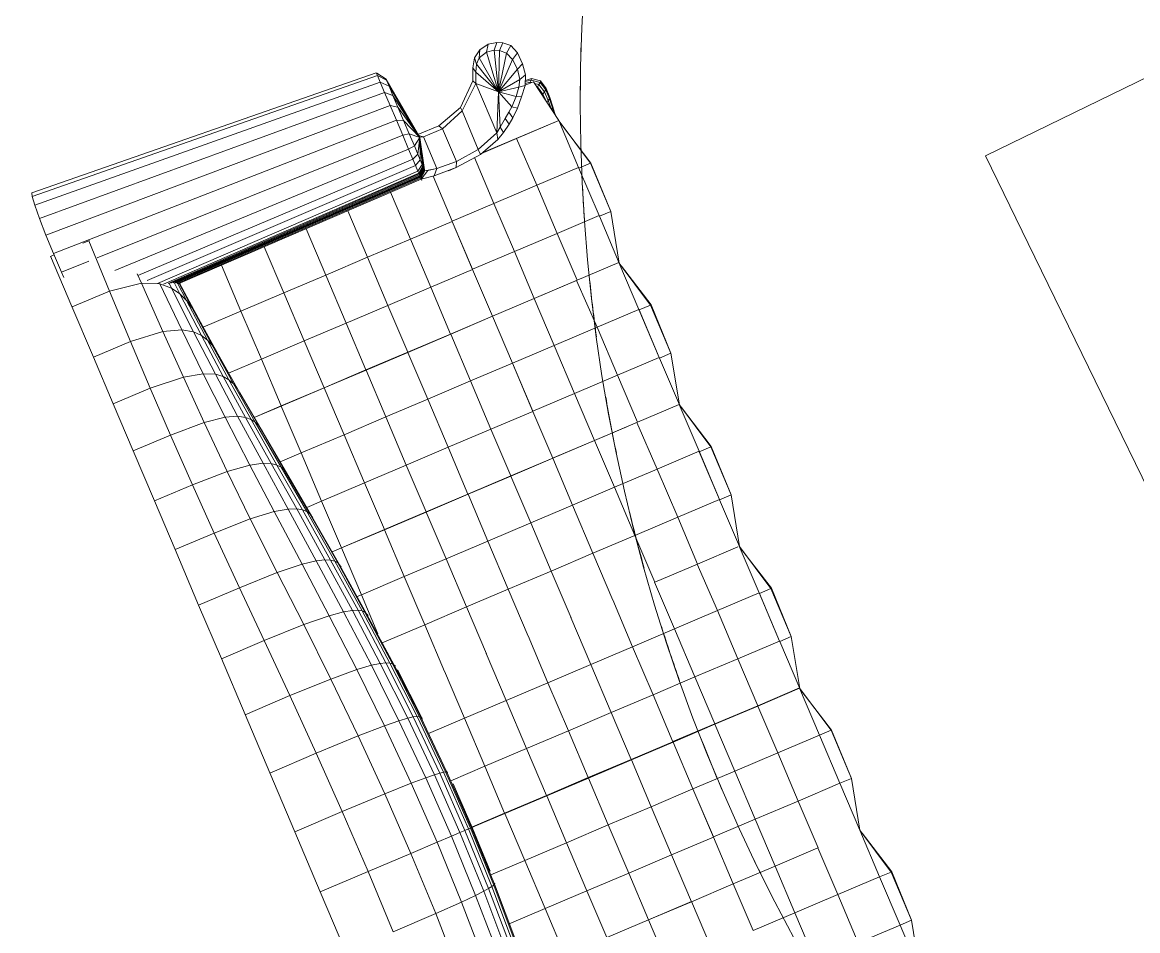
# Model space of a CAD drawing. Header units: metres. Extents: x -217 to -108, y -304 to -188.
# Drawn here: x -163.708 to -161.966, y -240.437 to -239.019 of the extents above; entities that cross this region are included whole.
import ezdxf

# ---------------------------------------------------------------- set-up
doc = ezdxf.new("R2010")
doc.units = ezdxf.units.M
for name, color, linetype, lineweight in [('A-FLOR', 192, 'Continuous', 9), ('A-WALL', 113, 'Continuous', 9), ('G-IMPT', 8, 'Continuous', 9), ('I-FURN', 30, 'Continuous', 9), ('I-WALL', 2, 'Continuous', 9)]:
    doc.layers.add(name, color=color, linetype=linetype, lineweight=lineweight)

# ---------------------------------------------------------------- blocks, each defined once
blk = doc.blocks.new('Table-Coffee-Glass-Modern_Reed - Table-Coffee-Glass-Modern_Reed-520541-Nivel 3')
at = {"layer": 'I-FURN'}
for p, q in [((-0.6123, 0.3048), (-0.6123, -0.3048)), ((-0.6123, 0.3048), (-0.46, 0.3048)), ((-0.46, 0.3048), (0.4597, 0.3048)), ((0.4597, 0.3048), (0.6112, 0.3048)), ((0.6112, -0.3048), (0.6112, 0.3048)), ((-0.46, -0.3048), (-0.6123, -0.3048)), ((0.4597, -0.3048), (-0.46, -0.3048)), ((0.6112, -0.3048), (0.4597, -0.3048))]:
    blk.add_line(p, q, dxfattribs=at)
blk = doc.blocks.new('Couch21 - 12ZCOU21_dwg-V132-Nivel 3')
at = {"layer": 'G-IMPT'}
for p, q in [((0.0036, 2.1681), (0.002, 2.1539)), ((0.0036, 2.1681), (0.002, 2.1539)), ((0.0036, 2.1681), (0.0053, 2.1735)), ((0.0053, 2.1735), (0.0036, 2.1681)), ((0.5738, 2.1315), (0.0036, 2.1681)), ((0.5738, 2.1358), (0.0053, 2.1735)), ((0.002, 2.1539), (0.0008, 2.1319)), ((0.002, 2.1539), (0.0008, 2.1319)), ((0.5738, 2.1201), (0.002, 2.1539)), ((0.0008, 2.1319), (-0.0001, 2.1041)), ((0.0008, 2.1319), (-0.0001, 2.1041)), ((0.5738, 2.1025), (0.0008, 2.1319)), ((0.5738, 2.1025), (0.0008, 2.1319)), ((0.5738, 2.1358), (0.5738, 2.1315)), ((0.584, 2.1191), (0.5738, 2.1315)), ((0.5738, 2.1315), (0.5738, 2.1201)), ((0.5744, 2.1349), (0.584, 2.1206)), ((0.584, 2.1089), (0.5738, 2.1201)), ((0.5738, 2.1201), (0.5738, 2.1025)), ((0.5971, 2.016), (0.584, 2.1206)), ((0.584, 2.1191), (0.584, 2.1206)), ((0.584, 2.1089), (0.584, 2.1191)), ((0.5971, 2.016), (0.584, 2.1191)), ((0.584, 2.1191), (0.584, 2.1089)), ((0.584, 2.0931), (0.584, 2.1089)), ((0.5971, 2.016), (0.584, 2.1089)), ((0.584, 2.1089), (0.584, 2.0931)), ((0.7523, 2.1085), (0.7368, 2.1059)), ((0.7523, 2.1085), (0.7447, 2.0982)), ((0.7523, 2.1085), (0.7658, 2.1059)), ((-0.0001, 2.1041), (-0.0004, 2.073)), ((-0.0004, 2.073), (-0.0001, 2.1041)), ((0.5738, 2.0803), (-0.0001, 2.1041)), ((0.584, 2.093), (0.5738, 2.1025)), ((0.5738, 2.0803), (0.5738, 2.1025)), ((0.584, 2.093), (0.5738, 2.1025)), ((0.584, 2.073), (0.584, 2.093)), ((0.584, 2.073), (0.584, 2.093)), ((0.5971, 2.016), (0.584, 2.093)), ((0.7158, 2.0843), (0.7241, 2.0975)), ((0.7234, 2.0871), (0.7241, 2.0975)), ((0.7308, 2.0944), (0.7234, 2.0871)), ((0.7234, 2.0871), (0.7308, 2.0944)), ((0.7241, 2.0975), (0.7368, 2.1059)), ((0.7368, 2.1059), (0.7308, 2.0944)), ((0.7308, 2.0944), (0.7447, 2.0982)), ((0.7447, 2.0982), (0.7308, 2.0944)), ((0.7308, 2.0944), (0.7378, 2.0341)), ((0.7308, 2.0944), (0.7378, 2.0341)), ((0.7378, 2.0341), (0.7447, 2.0982)), ((0.7378, 2.0341), (0.7447, 2.0982)), ((0.7378, 2.0341), (0.7569, 2.0964)), ((0.7378, 2.0341), (0.7569, 2.0964)), ((0.7378, 2.0341), (0.7644, 2.0928)), ((0.7378, 2.0341), (0.7644, 2.0928)), ((0.7447, 2.0982), (0.7569, 2.0964)), ((0.7569, 2.0964), (0.7447, 2.0982)), ((0.7658, 2.1059), (0.7569, 2.0964)), ((0.7569, 2.0964), (0.7658, 2.1059)), ((0.7644, 2.0928), (0.7569, 2.0964)), ((0.7644, 2.0928), (0.7569, 2.0964)), ((0.7644, 2.0928), (0.7742, 2.1019)), ((0.7644, 2.0928), (0.773, 2.0849)), ((0.7644, 2.0928), (0.773, 2.0848)), ((0.7658, 2.1059), (0.7742, 2.1019)), ((0.773, 2.0849), (0.7837, 2.0931)), ((0.7742, 2.1019), (0.7837, 2.0931)), ((0.7889, 2.0785), (0.7837, 2.0931)), ((0.5738, 2.0554), (0.5738, 2.0803)), ((0.584, 2.073), (0.5738, 2.0803)), ((0.584, 2.0506), (0.584, 2.073)), ((0.584, 2.0506), (0.584, 2.073)), ((0.5971, 2.016), (0.584, 2.073)), ((0.7079, 2.0653), (0.7158, 2.0843)), ((0.7105, 2.0598), (0.7171, 2.0761)), ((0.7171, 2.0761), (0.7105, 2.0598)), ((0.7171, 2.0761), (0.7158, 2.0843)), ((0.7234, 2.0871), (0.7171, 2.0761)), ((0.7171, 2.0761), (0.7234, 2.0871)), ((0.7378, 2.0341), (0.7171, 2.0761)), ((0.7378, 2.0341), (0.7171, 2.0761)), ((0.7234, 2.0871), (0.7378, 2.0341)), ((0.7234, 2.0871), (0.7378, 2.0341)), ((0.7378, 2.0341), (0.773, 2.0848)), ((0.7378, 2.0341), (0.773, 2.0848)), ((0.773, 2.0848), (0.7776, 2.0718)), ((0.7776, 2.0718), (0.773, 2.0848)), ((0.7776, 2.0718), (0.7889, 2.0785)), ((0.7896, 2.0595), (0.7889, 2.0785)), ((-0.0063, 1.9855), (-0.0063, 2.0709)), ((-0.0004, 2.0707), (-0.0063, 2.0708)), ((-0.0004, 2.073), (-0.0003, 2.0413)), ((0.5738, 2.0554), (-0.0004, 2.073)), ((-0.0004, 2.073), (-0.0003, 2.0413)), ((0.0579, 2.07), (0.0478, 2.0701)), ((0.0579, 2.07), (0.0572, 1.9848)), ((0.0572, 1.9848), (0.0579, 2.07)), ((0.0592, 2.0697), (0.0579, 2.07)), ((0.6739, 2.0346), (0.7079, 2.0653)), ((0.7079, 2.0653), (0.6739, 2.0346)), ((0.6742, 2.0289), (0.7105, 2.0598)), ((0.7105, 2.0598), (0.6742, 2.0289)), ((0.7079, 2.0653), (0.7105, 2.0598)), ((0.7104, 1.976), (0.7105, 2.0598)), ((0.7104, 1.976), (0.7105, 2.0598)), ((0.7378, 2.0341), (0.7105, 2.0598)), ((0.7378, 2.0341), (0.7105, 2.0598)), ((0.7378, 2.0341), (0.7776, 2.0718)), ((0.7378, 2.0341), (0.7776, 2.0718)), ((0.7776, 2.0718), (0.7791, 2.0547)), ((0.7791, 2.0547), (0.7776, 2.0718)), ((0.7791, 2.0547), (0.7896, 2.0595)), ((0.7873, 2.0419), (0.7896, 2.0595)), ((-0.0003, 2.0413), (-0.0001, 2.0322)), ((0.0457, 2.0404), (-0.0003, 2.0413)), ((-0.0003, 2.0413), (-0.0001, 2.0322)), ((0.5738, 2.0301), (0.0595, 2.0402)), ((0.584, 2.0506), (0.5738, 2.0554)), ((0.5738, 2.0301), (0.5738, 2.0554)), ((0.584, 2.0506), (0.584, 2.0278)), ((0.584, 2.0506), (0.584, 2.0278)), ((0.5971, 2.016), (0.584, 2.0506)), ((0.7378, 2.0341), (0.7791, 2.0547)), ((0.7378, 2.0341), (0.7791, 2.0547)), ((0.7378, 2.0341), (0.7762, 2.0388)), ((0.7378, 2.0341), (0.7762, 2.0388)), ((0.7762, 2.0388), (0.7702, 2.0284)), ((0.7762, 2.0388), (0.7702, 2.0284)), ((0.7791, 2.0547), (0.7762, 2.0388)), ((0.7791, 2.0547), (0.7762, 2.0388)), ((0.7873, 2.0419), (0.7762, 2.0388)), ((0.7873, 2.0419), (0.7801, 2.0269)), ((0.5738, 2.0301), (0.584, 2.0278)), ((0.5738, 2.0301), (0.5738, 2.0065)), ((0.584, 2.0278), (0.584, 2.0077)), ((0.584, 2.0278), (0.584, 2.0077)), ((0.5971, 2.016), (0.584, 2.0278)), ((0.5961, 2.0217), (0.6313, 2.0218)), ((0.5961, 2.0217), (0.6313, 2.0218)), ((0.6739, 2.0346), (0.6313, 2.0218)), ((0.6739, 2.0346), (0.6313, 2.0218)), ((0.6348, 2.0152), (0.6313, 2.0218)), ((0.6742, 2.0289), (0.6348, 2.0152)), ((0.6742, 2.0289), (0.6348, 2.0152)), ((0.6742, 2.0289), (0.6735, 1.9637)), ((0.6739, 2.0346), (0.6742, 2.0289)), ((0.7378, 2.0341), (0.7104, 1.976)), ((0.7378, 2.0341), (0.7104, 1.976)), ((0.7378, 2.0341), (0.7189, 1.9818)), ((0.7378, 2.0341), (0.7189, 1.9818)), ((0.7378, 2.0341), (0.7605, 2.0167)), ((0.7378, 2.0341), (0.7605, 2.0167)), ((0.7378, 2.0341), (0.7702, 2.0284)), ((0.7378, 2.0341), (0.7702, 2.0284)), ((0.7378, 2.0341), (0.7477, 2.0042)), ((0.7378, 2.0341), (0.7477, 2.0042)), ((0.7702, 2.0284), (0.7605, 2.0167)), ((0.7702, 2.0284), (0.7605, 2.0167)), ((0.7682, 2.0127), (0.7801, 2.0269)), ((0.7801, 2.0269), (0.7702, 2.0284)), ((0.7702, 2.0284), (0.7801, 2.0269)), ((0.7802, 2.0271), (0.7942, 2.0271)), ((0.7802, 2.0271), (0.7942, 2.0271)), ((0.7891, 2.0284), (0.7814, 2.0296)), ((0.792, 2.031), (0.7827, 2.0323)), ((0.7935, 2.0327), (0.7835, 2.034)), ((0.7891, 2.0284), (0.7876, 2.0271)), ((0.7891, 2.0284), (0.792, 2.031)), ((0.7891, 2.0284), (0.7908, 2.0271)), ((0.792, 2.031), (0.7935, 2.0327)), ((0.792, 2.031), (0.8035, 2.0222)), ((0.7935, 2.0327), (0.8052, 2.024)), ((0.807, 1.956), (0.7942, 2.0271)), ((0.807, 1.956), (0.7942, 2.0271)), ((0.7948, 2.0242), (0.8004, 2.0198)), ((0.8035, 2.0222), (0.8004, 2.0198)), ((0.8004, 2.0198), (0.8035, 2.0222)), ((0.8052, 2.024), (0.8035, 2.0222)), ((0.8035, 2.0222), (0.8052, 2.024)), ((0.8035, 2.0222), (0.807, 2.0078)), ((0.8052, 2.024), (0.8085, 2.0094)), ((0.5738, 2.0065), (0.0774, 2.0112)), ((0.5738, 2.0065), (0.0774, 2.0112)), ((0.5738, 2.0065), (0.584, 2.0077)), ((0.584, 2.0077), (0.5738, 2.0065)), ((0.5738, 1.9892), (0.5738, 2.0065)), ((0.584, 1.967), (0.5971, 2.016)), ((0.5971, 2.016), (0.584, 1.9681)), ((0.5971, 2.016), (0.584, 1.9696)), ((0.5971, 2.016), (0.584, 1.9709)), ((0.5971, 2.016), (0.584, 1.976)), ((0.5971, 2.016), (0.584, 1.9736)), ((0.5971, 2.016), (0.584, 1.9842)), ((0.5971, 2.016), (0.584, 1.9935)), ((0.5971, 2.016), (0.584, 2.0077)), ((0.5971, 2.016), (0.584, 1.9724)), ((0.584, 1.9935), (0.584, 2.0077)), ((0.584, 2.0077), (0.584, 1.9935)), ((0.6025, 2.0151), (0.5964, 2.0202)), ((0.5967, 2.0171), (0.6025, 2.0151)), ((0.5967, 2.0171), (0.6025, 2.0151)), ((0.6025, 2.0151), (0.6023, 1.9613)), ((0.6025, 2.0151), (0.6348, 2.0152)), ((0.6025, 2.0151), (0.6348, 2.0152)), ((0.6348, 2.0152), (0.635, 1.9596)), ((0.6348, 2.0152), (0.635, 1.9596)), ((0.7477, 2.0042), (0.7189, 1.9818)), ((0.7401, 1.9983), (0.7477, 2.0042)), ((0.7605, 2.0167), (0.7477, 2.0042)), ((0.7605, 2.0167), (0.7477, 2.0042)), ((0.7551, 1.999), (0.7477, 2.0042)), ((0.7682, 2.0127), (0.7551, 1.999)), ((0.7682, 2.0127), (0.7605, 2.0167)), ((0.7968, 2.0172), (0.7959, 2.0179)), ((0.8004, 2.0198), (0.7968, 2.0172)), ((0.7968, 2.0172), (0.8004, 2.0198)), ((0.8005, 2.0035), (0.7968, 2.0172)), ((0.7992, 2.0085), (0.7976, 2.0082)), ((0.804, 2.0057), (0.8004, 2.0198)), ((0.8005, 2.0035), (0.804, 2.0057)), ((0.8008, 1.9907), (0.8005, 2.0035)), ((0.807, 2.0078), (0.804, 2.0057)), ((0.8041, 1.991), (0.804, 2.0057)), ((0.807, 2.0078), (0.8069, 1.9928)), ((0.8085, 2.0094), (0.807, 2.0078)), ((0.8085, 2.0094), (0.8082, 1.9943)), ((0.1078, 1.977), (0.1076, 1.9927)), ((0.5738, 1.9892), (0.1076, 1.9901)), ((0.5738, 1.9892), (0.584, 1.9935)), ((0.5738, 1.9892), (0.5738, 1.9785)), ((0.584, 1.9842), (0.584, 1.9935)), ((0.584, 1.9935), (0.584, 1.9842)), ((0.7313, 1.9915), (0.7189, 1.9818)), ((0.7313, 1.9915), (0.7401, 1.9983)), ((0.7313, 1.9915), (0.7337, 1.9808)), ((0.7428, 1.988), (0.7337, 1.9808)), ((0.7428, 1.988), (0.7401, 1.9983)), ((0.7428, 1.988), (0.7551, 1.999)), ((0.8022, 1.99), (0.8041, 1.991)), ((0.8033, 1.9764), (0.8041, 1.991)), ((0.8041, 1.991), (0.8069, 1.9928)), ((0.8058, 1.9778), (0.8069, 1.9928)), ((0.8069, 1.9928), (0.8082, 1.9943)), ((0.807, 1.9792), (0.8082, 1.9943)), ((-0.0063, 1.9855), (-0.0063, 1.8999)), ((-0.0063, 1.9853), (0.0572, 1.9848)), ((0.0572, 1.9848), (0.0566, 1.8996)), ((0.0572, 1.9848), (0.0566, 1.8996)), ((0.1078, 1.977), (0.0572, 1.9848)), ((0.1337, 1.9647), (0.1078, 1.977)), ((0.1078, 1.977), (0.1091, 1.8943)), ((0.5738, 1.9785), (0.1175, 1.9772)), ((0.5738, 1.9692), (0.1311, 1.9667)), ((0.584, 1.9842), (0.5738, 1.9785)), ((0.5738, 1.9692), (0.5738, 1.9785)), ((0.5738, 1.9692), (0.584, 1.976)), ((0.584, 1.9736), (0.5738, 1.9658)), ((0.5738, 1.9644), (0.584, 1.9724)), ((0.5738, 1.9628), (0.584, 1.9709)), ((0.584, 1.9696), (0.5738, 1.9613)), ((0.5738, 1.9692), (0.5738, 1.9658)), ((0.584, 1.9842), (0.584, 1.976)), ((0.584, 1.976), (0.584, 1.9736)), ((0.584, 1.976), (0.584, 1.9736)), ((0.584, 1.9736), (0.584, 1.9724)), ((0.584, 1.9736), (0.584, 1.9724)), ((0.584, 1.9709), (0.584, 1.9724)), ((0.584, 1.9724), (0.584, 1.9709)), ((0.584, 1.9696), (0.584, 1.9709)), ((0.584, 1.9696), (0.584, 1.9709)), ((0.584, 1.9681), (0.584, 1.9696)), ((0.584, 1.9696), (0.584, 1.9681)), ((0.7104, 1.976), (0.6735, 1.9636)), ((0.6735, 1.9637), (0.7104, 1.976)), ((0.7079, 1.9657), (0.7104, 1.976)), ((0.7079, 1.9657), (0.7205, 1.9725)), ((0.7079, 1.9657), (0.7205, 1.9724)), ((0.7104, 1.976), (0.7189, 1.9818)), ((0.7104, 1.976), (0.7189, 1.9818)), ((0.7205, 1.9725), (0.7189, 1.9818)), ((0.7337, 1.9808), (0.7205, 1.9725)), ((0.7337, 1.9808), (0.7205, 1.9724)), ((0.8033, 1.9764), (0.8058, 1.9778)), ((0.8049, 1.9679), (0.8058, 1.9778)), ((0.807, 1.9792), (0.8055, 1.9646)), ((0.8058, 1.9778), (0.807, 1.9792)), ((0.1482, 1.9515), (0.1337, 1.9647)), ((0.1337, 1.9647), (0.1374, 1.8852)), ((0.5738, 1.9658), (0.1393, 1.9621)), ((0.5738, 1.9644), (0.1461, 1.9603)), ((0.1482, 1.9515), (0.1478, 1.9598)), ((0.1567, 1.9381), (0.1482, 1.9515)), ((0.1482, 1.9515), (0.153, 1.8753)), ((0.5738, 1.9628), (0.1501, 1.9589)), ((0.5738, 1.9613), (0.1536, 1.9579)), ((0.1567, 1.9381), (0.1554, 1.9568)), ((0.5738, 1.9598), (0.1562, 1.9571)), ((0.5738, 1.9587), (0.1574, 1.9559)), ((0.5738, 1.9572), (0.1591, 1.9545)), ((0.162, 1.9247), (0.1597, 1.9549)), ((0.5738, 1.9557), (0.1605, 1.9535)), ((0.5738, 1.9557), (0.1605, 1.9535)), ((0.1657, 1.9112), (0.1622, 1.9535)), ((0.1678, 1.8977), (0.1627, 1.9535)), ((0.163, 1.9502), (0.163, 1.9535)), ((0.234, 1.8761), (0.234, 1.9539)), ((0.3068, 1.8761), (0.3068, 1.9543)), ((0.3777, 1.8761), (0.3777, 1.9547)), ((0.4486, 1.8761), (0.4486, 1.955)), ((0.5214, 1.8761), (0.5214, 1.9554)), ((0.5738, 1.9598), (0.584, 1.9681)), ((0.584, 1.967), (0.5738, 1.9587)), ((0.5738, 1.9644), (0.5738, 1.9658)), ((0.5738, 1.9572), (0.584, 1.9654)), ((0.5738, 1.9644), (0.5738, 1.9628)), ((0.5882, 1.9643), (0.5738, 1.9557)), ((0.5738, 1.9628), (0.5738, 1.9613)), ((0.5738, 1.9613), (0.5738, 1.9598)), ((0.5738, 1.9598), (0.5738, 1.9587)), ((0.5738, 1.9587), (0.5738, 1.9572)), ((0.5738, 1.9572), (0.5738, 1.9557)), ((0.5738, 1.9557), (0.5941, 1.9527)), ((0.5738, 1.9557), (0.5941, 1.9527)), ((0.5738, 1.9557), (0.5738, 1.9532)), ((0.584, 1.967), (0.584, 1.9681)), ((0.584, 1.967), (0.584, 1.9681)), ((0.584, 1.967), (0.584, 1.9654)), ((0.584, 1.967), (0.584, 1.9654)), ((0.584, 1.9654), (0.6023, 1.9613)), ((0.5882, 1.9643), (0.584, 1.9654)), ((0.5882, 1.9643), (0.6023, 1.9613)), ((0.5923, 1.8762), (0.5923, 1.9525)), ((0.5923, 1.9525), (0.5923, 1.8762)), ((0.6023, 1.9613), (0.5941, 1.9527)), ((0.5941, 1.9527), (0.6309, 1.9511)), ((0.5941, 1.9527), (0.6309, 1.9511)), ((0.6023, 1.9613), (0.635, 1.9596)), ((0.6023, 1.9613), (0.635, 1.9596)), ((0.6309, 1.9511), (0.618, 1.9508)), ((0.635, 1.9596), (0.6309, 1.9511)), ((0.6737, 1.955), (0.6309, 1.9511)), ((0.6737, 1.955), (0.6309, 1.9511)), ((0.6735, 1.9637), (0.635, 1.9596)), ((0.6735, 1.9636), (0.635, 1.9596)), ((0.6633, 1.8762), (0.6633, 1.9541)), ((0.6735, 1.9636), (0.6737, 1.955)), ((0.7079, 1.9657), (0.6737, 1.955)), ((0.7079, 1.9657), (0.6737, 1.955)), ((0.7351, 1.9559), (0.6759, 1.9558)), ((0.807, 1.956), (0.6771, 1.9561)), ((0.7351, 1.9559), (0.807, 1.9558)), ((0.7361, 1.8763), (0.7351, 1.9559)), ((0.807, 1.8763), (0.807, 1.9558)), ((0.807, 1.9547), (0.8265, 1.8751)), ((0.162, 1.9247), (0.1567, 1.9381)), ((0.1567, 1.9381), (0.1622, 1.8651)), ((0.8274, 1.8751), (0.8084, 1.9487)), ((0.8274, 1.8751), (0.8084, 1.9487)), ((0.1657, 1.9112), (0.162, 1.9247)), ((0.162, 1.9247), (0.1679, 1.8548)), ((-0.0063, 1.8999), (-0.0063, 1.8206)), ((-0.0063, 1.8998), (0.0566, 1.8996)), ((0.0566, 1.8996), (0.0565, 1.8204)), ((0.0566, 1.8996), (0.0565, 1.8204)), ((0.1091, 1.8943), (0.0566, 1.8996)), ((0.1678, 1.8977), (0.1657, 1.9112)), ((0.1657, 1.9112), (0.1717, 1.8446)), ((0.1374, 1.8852), (0.1091, 1.8943)), ((0.1091, 1.8943), (0.1108, 1.8162)), ((0.153, 1.8753), (0.1374, 1.8852)), ((0.1374, 1.8852), (0.1416, 1.8089)), ((0.1678, 1.8977), (0.1739, 1.8343)), ((0.1622, 1.8651), (0.153, 1.8753)), ((0.153, 1.8753), (0.1586, 1.8009)), ((0.1679, 1.8548), (0.1622, 1.8651)), ((0.1622, 1.8651), (0.1686, 1.7926)), ((0.1699, 1.8761), (0.234, 1.8761)), ((0.234, 1.7945), (0.234, 1.8761)), ((0.234, 1.8761), (0.3068, 1.8761)), ((0.3068, 1.7945), (0.3068, 1.8761)), ((0.3068, 1.8761), (0.3777, 1.8761)), ((0.3777, 1.7945), (0.3777, 1.8761)), ((0.3777, 1.8761), (0.4486, 1.8761)), ((0.5214, 1.8761), (0.4486, 1.8761)), ((0.4486, 1.7945), (0.4486, 1.8761)), ((0.5214, 1.7945), (0.5214, 1.8761)), ((0.5923, 1.8761), (0.5214, 1.8761)), ((0.6633, 1.8762), (0.5923, 1.8762)), ((0.5923, 1.7945), (0.5923, 1.8761)), ((0.5923, 1.7947), (0.5923, 1.8761)), ((0.7361, 1.8763), (0.6633, 1.8762)), ((0.6633, 1.7947), (0.6633, 1.8762)), ((0.7361, 1.7947), (0.7361, 1.8763)), ((0.807, 1.8763), (0.7361, 1.8763)), ((0.807, 1.7947), (0.807, 1.8763)), ((0.807, 1.8751), (0.8265, 1.8751)), ((0.8265, 1.8751), (0.8265, 1.7935)), ((0.8274, 1.8751), (0.8265, 1.7935)), ((0.8274, 1.8751), (0.8265, 1.7935)), ((0.1717, 1.8446), (0.1679, 1.8548)), ((0.1679, 1.8548), (0.1747, 1.7843)), ((0.1739, 1.8343), (0.1717, 1.8446)), ((0.1717, 1.8446), (0.1789, 1.776)), ((0.1739, 1.8343), (0.1813, 1.7677)), ((-0.0063, 1.8206), (-0.0063, 1.7411)), ((-0.0063, 1.8205), (0.0565, 1.8204)), ((0.0565, 1.8204), (0.0568, 1.741)), ((0.0565, 1.8204), (0.0568, 1.741)), ((0.1108, 1.8162), (0.0565, 1.8204)), ((0.1416, 1.8089), (0.1108, 1.8162)), ((0.1108, 1.8162), (0.113, 1.7383)), ((0.176, 1.8159), (0.1825, 1.7593)), ((0.1586, 1.8009), (0.1416, 1.8089)), ((0.1416, 1.8089), (0.1466, 1.7329)), ((0.1686, 1.7926), (0.1586, 1.8009)), ((0.1586, 1.8009), (0.1649, 1.7268)), ((0.1784, 1.7945), (0.234, 1.7945)), ((0.234, 1.715), (0.234, 1.7945)), ((0.234, 1.7945), (0.3068, 1.7945)), ((0.3068, 1.7151), (0.3068, 1.7945)), ((0.3068, 1.7945), (0.3777, 1.7945)), ((0.3777, 1.7945), (0.3777, 1.7151)), ((0.3777, 1.7945), (0.4486, 1.7945)), ((0.5214, 1.7945), (0.4486, 1.7945)), ((0.4486, 1.7151), (0.4486, 1.7945)), ((0.5214, 1.715), (0.5214, 1.7945)), ((0.5923, 1.7945), (0.5214, 1.7945)), ((0.6633, 1.7947), (0.5923, 1.7947)), ((0.5923, 1.7945), (0.5923, 1.715)), ((0.7361, 1.7947), (0.6633, 1.7947)), ((0.6633, 1.7152), (0.6633, 1.7947)), ((0.7361, 1.7152), (0.7361, 1.7947)), ((0.807, 1.7947), (0.7361, 1.7947)), ((0.1747, 1.7843), (0.1686, 1.7926)), ((0.1686, 1.7926), (0.1757, 1.7204)), ((0.1789, 1.776), (0.1747, 1.7843)), ((0.1747, 1.7843), (0.1823, 1.714)), ((0.8265, 1.7935), (0.807, 1.714)), ((0.807, 1.7935), (0.807, 1.714)), ((0.8265, 1.7935), (0.807, 1.7935)), ((0.8265, 1.7935), (0.807, 1.714)), ((0.1813, 1.7677), (0.1789, 1.776)), ((0.1789, 1.776), (0.1868, 1.7076)), ((0.1825, 1.7593), (0.1813, 1.7677)), ((0.1813, 1.7677), (0.1894, 1.7012)), ((0.1825, 1.7593), (0.1907, 1.6948)), ((-0.0063, 1.7411), (-0.0063, 1.6561)), ((-0.0063, 1.741), (0.0568, 1.741)), ((0.0568, 1.741), (0.058, 1.6559)), ((0.0568, 1.741), (0.058, 1.6559)), ((0.113, 1.7383), (0.0568, 1.741)), ((0.1466, 1.7329), (0.113, 1.7383)), ((0.113, 1.7383), (0.1163, 1.6537)), ((0.1649, 1.7268), (0.1466, 1.7329)), ((0.1466, 1.7329), (0.1529, 1.6491)), ((0.1757, 1.7204), (0.1649, 1.7268)), ((0.1649, 1.7268), (0.1728, 1.6438)), ((0.1823, 1.714), (0.1757, 1.7204)), ((0.1757, 1.7204), (0.1846, 1.6384)), ((0.1868, 1.7076), (0.1823, 1.714)), ((0.1823, 1.714), (0.1918, 1.6328)), ((0.1894, 1.7012), (0.1868, 1.7076)), ((0.1868, 1.7076), (0.1966, 1.6272)), ((0.234, 1.715), (0.1881, 1.715)), ((0.1881, 1.7149), (0.234, 1.7149)), ((0.234, 1.715), (0.3068, 1.7151)), ((0.234, 1.7149), (0.3068, 1.7149)), ((0.234, 1.6354), (0.234, 1.7149)), ((0.3068, 1.7151), (0.3777, 1.7151)), ((0.3068, 1.7149), (0.3777, 1.7148)), ((0.3068, 1.6354), (0.3068, 1.7149)), ((0.3777, 1.7151), (0.4486, 1.7151)), ((0.3777, 1.7148), (0.4486, 1.7149)), ((0.3777, 1.6354), (0.3777, 1.7148)), ((0.5214, 1.715), (0.4486, 1.7151)), ((0.5214, 1.7149), (0.4486, 1.7149)), ((0.4486, 1.6354), (0.4486, 1.7149)), ((0.5214, 1.715), (0.5923, 1.715)), ((0.5923, 1.715), (0.5214, 1.7149)), ((0.5214, 1.6354), (0.5214, 1.7149)), ((0.6633, 1.7152), (0.5923, 1.7153)), ((0.5923, 1.715), (0.5923, 1.6355)), ((0.5923, 1.715), (0.6633, 1.715)), ((0.5923, 1.715), (0.5923, 1.6355)), ((0.7361, 1.7152), (0.6633, 1.7152)), ((0.7351, 1.7152), (0.6633, 1.715)), ((0.6633, 1.6356), (0.6633, 1.715)), ((0.7361, 1.6356), (0.7351, 1.7152)), ((0.7361, 1.7152), (0.807, 1.7151)), ((0.807, 1.7151), (0.807, 1.6356)), ((0.807, 1.7143), (0.8265, 1.6347)), ((0.8084, 1.7083), (0.8274, 1.6347)), ((0.8084, 1.7083), (0.8274, 1.6347)), ((0.1907, 1.6948), (0.1894, 1.7012)), ((0.1894, 1.7012), (0.1994, 1.6216)), ((0.1912, 1.691), (0.1907, 1.6948)), ((0.1907, 1.6948), (0.2008, 1.616)), ((-0.0063, 1.6561), (-0.0063, 1.5735)), ((-0.0063, 1.656), (0.058, 1.6559)), ((0.058, 1.6559), (0.0599, 1.5734)), ((0.058, 1.6559), (0.0599, 1.5734)), ((0.1163, 1.6537), (0.058, 1.6559)), ((0.1529, 1.6491), (0.1163, 1.6537)), ((0.1163, 1.6537), (0.1205, 1.5716)), ((0.1728, 1.6438), (0.1529, 1.6491)), ((0.1529, 1.6491), (0.1595, 1.5676)), ((0.1846, 1.6384), (0.1728, 1.6438)), ((0.1728, 1.6438), (0.1809, 1.5628)), ((0.1918, 1.6328), (0.1846, 1.6384)), ((0.1846, 1.6384), (0.1935, 1.5578)), ((0.1966, 1.6272), (0.1918, 1.6328)), ((0.1918, 1.6328), (0.2011, 1.5527)), ((0.1994, 1.6216), (0.1966, 1.6272)), ((0.1966, 1.6272), (0.2062, 1.5477)), ((0.1983, 1.6354), (0.234, 1.6354)), ((0.2008, 1.616), (0.1994, 1.6216)), ((0.1994, 1.6216), (0.2092, 1.5426)), ((0.234, 1.5538), (0.234, 1.6354)), ((0.234, 1.6354), (0.3068, 1.6354)), ((0.3068, 1.5538), (0.3068, 1.6354)), ((0.3068, 1.6354), (0.3777, 1.6354)), ((0.3777, 1.5539), (0.3777, 1.6354)), ((0.3777, 1.6354), (0.4486, 1.6354)), ((0.5214, 1.6354), (0.4486, 1.6354)), ((0.4486, 1.5538), (0.4486, 1.6354)), ((0.5214, 1.5538), (0.5214, 1.6354)), ((0.5923, 1.6354), (0.5214, 1.6354)), ((0.6633, 1.6356), (0.5923, 1.6355)), ((0.5923, 1.5538), (0.5923, 1.6354)), ((0.5923, 1.554), (0.5923, 1.6354)), ((0.7361, 1.6356), (0.6633, 1.6356)), ((0.6633, 1.554), (0.6633, 1.6356)), ((0.7361, 1.554), (0.7361, 1.6356)), ((0.807, 1.6356), (0.7361, 1.6356)), ((0.807, 1.554), (0.807, 1.6356)), ((0.807, 1.6347), (0.807, 1.554)), ((0.807, 1.6347), (0.8265, 1.6347)), ((0.8265, 1.6347), (0.8265, 1.5531)), ((0.8274, 1.6347), (0.8265, 1.5531)), ((0.8274, 1.6347), (0.8265, 1.5531)), ((0.2012, 1.6141), (0.2008, 1.616)), ((0.2008, 1.616), (0.2107, 1.5376)), ((-0.0063, 1.5735), (-0.0063, 1.4793)), ((-0.0063, 1.5734), (0.0599, 1.5734)), ((0.0599, 1.5734), (0.063, 1.4793)), ((0.0599, 1.5734), (0.063, 1.4793)), ((0.1205, 1.5716), (0.0599, 1.5734)), ((0.1595, 1.5676), (0.1205, 1.5716)), ((0.1205, 1.5716), (0.1266, 1.478)), ((0.1809, 1.5628), (0.1595, 1.5676)), ((0.1595, 1.5676), (0.1674, 1.475)), ((0.1935, 1.5578), (0.1809, 1.5628)), ((0.1809, 1.5628), (0.1897, 1.4712)), ((0.2011, 1.5527), (0.1935, 1.5578)), ((0.1935, 1.5578), (0.203, 1.4673)), ((0.2062, 1.5477), (0.2011, 1.5527)), ((0.2011, 1.5527), (0.2109, 1.4632)), ((0.2087, 1.5538), (0.234, 1.5538)), ((0.234, 1.4743), (0.234, 1.5538)), ((0.234, 1.5538), (0.3068, 1.5538)), ((0.3068, 1.5538), (0.3777, 1.5539)), ((0.3068, 1.4744), (0.3068, 1.5538)), ((0.3777, 1.5539), (0.3777, 1.4744)), ((0.3777, 1.5539), (0.4486, 1.5538)), ((0.5214, 1.5538), (0.4486, 1.5538)), ((0.4486, 1.4744), (0.4486, 1.5538)), ((0.5214, 1.4743), (0.5214, 1.5538)), ((0.5923, 1.5538), (0.5214, 1.5538)), ((0.6633, 1.554), (0.5923, 1.554)), ((0.5923, 1.4743), (0.5923, 1.5538)), ((0.7361, 1.554), (0.6633, 1.554)), ((0.6633, 1.4745), (0.6633, 1.554)), ((0.7361, 1.4745), (0.7361, 1.554)), ((0.807, 1.554), (0.7361, 1.554)), ((0.8265, 1.5531), (0.807, 1.4736)), ((0.807, 1.5531), (0.807, 1.4736)), ((0.8265, 1.5531), (0.807, 1.5531)), ((0.8265, 1.5531), (0.807, 1.4736)), ((0.2092, 1.5426), (0.2062, 1.5477)), ((0.2062, 1.5477), (0.2162, 1.4591)), ((0.2107, 1.5376), (0.2092, 1.5426)), ((0.2092, 1.5426), (0.2194, 1.455)), ((0.2112, 1.5355), (0.2107, 1.5376)), ((0.2107, 1.5376), (0.2209, 1.4509)), ((-0.0063, 1.4793), (0.063, 1.4793)), ((-0.0063, 1.4793), (-0.0063, 1.3885)), ((0.063, 1.4793), (0.0665, 1.3884)), ((0.063, 1.4793), (0.0665, 1.3884)), ((0.1266, 1.478), (0.063, 1.4793)), ((0.1674, 1.475), (0.1266, 1.478)), ((0.1266, 1.478), (0.1329, 1.3871)), ((0.1897, 1.4712), (0.1674, 1.475)), ((0.1674, 1.475), (0.1749, 1.3844)), ((0.203, 1.4673), (0.1897, 1.4712)), ((0.1897, 1.4712), (0.1979, 1.3812)), ((0.2109, 1.4632), (0.203, 1.4673)), ((0.203, 1.4673), (0.2115, 1.3779)), ((0.2179, 1.4743), (0.234, 1.4743)), ((0.234, 1.4742), (0.2179, 1.4742)), ((0.234, 1.4743), (0.3068, 1.4744)), ((0.234, 1.4742), (0.3068, 1.4742)), ((0.234, 1.3947), (0.234, 1.4742)), ((0.3068, 1.4744), (0.3777, 1.4744)), ((0.3068, 1.4742), (0.3777, 1.4741)), ((0.3068, 1.3947), (0.3068, 1.4742)), ((0.3777, 1.4744), (0.4486, 1.4744)), ((0.3777, 1.4741), (0.4486, 1.4742)), ((0.3777, 1.3947), (0.3777, 1.4741)), ((0.5214, 1.4743), (0.4486, 1.4744)), ((0.5214, 1.4742), (0.4486, 1.4742)), ((0.4486, 1.3947), (0.4486, 1.4742)), ((0.5214, 1.4742), (0.5923, 1.4743)), ((0.5923, 1.4743), (0.5214, 1.4743)), ((0.5214, 1.3947), (0.5214, 1.4742)), ((0.6633, 1.4745), (0.5923, 1.4746)), ((0.5923, 1.3948), (0.5923, 1.4743)), ((0.5923, 1.4743), (0.6633, 1.4743)), ((0.5923, 1.4743), (0.5923, 1.3948)), ((0.7193, 1.4745), (0.6633, 1.4743)), ((0.7361, 1.4745), (0.6633, 1.4745)), ((0.6633, 1.3949), (0.6633, 1.4743)), ((0.7361, 1.3949), (0.7351, 1.4745)), ((0.807, 1.4744), (0.7361, 1.4745)), ((0.807, 1.3949), (0.807, 1.4744)), ((0.807, 1.4738), (0.8265, 1.3943)), ((0.8083, 1.4684), (0.8274, 1.3943)), ((0.8083, 1.4684), (0.8274, 1.3943)), ((0.2162, 1.4591), (0.2109, 1.4632)), ((0.2109, 1.4632), (0.2197, 1.3745)), ((0.2194, 1.455), (0.2162, 1.4591)), ((0.2162, 1.4591), (0.2252, 1.3711)), ((0.2209, 1.4509), (0.2194, 1.455)), ((0.2194, 1.455), (0.2284, 1.3678)), ((0.222, 1.4467), (0.2209, 1.4509)), ((0.2209, 1.4509), (0.23, 1.3644)), ((0.2268, 1.3947), (0.234, 1.3947)), ((0.234, 1.3288), (0.234, 1.3947)), ((0.234, 1.3947), (0.3068, 1.3947)), ((0.3068, 1.3131), (0.3068, 1.3947)), ((0.3068, 1.3947), (0.3777, 1.3947)), ((0.3777, 1.3132), (0.3777, 1.3947)), ((0.3777, 1.3947), (0.4486, 1.3947)), ((0.5214, 1.3947), (0.4486, 1.3947)), ((0.4486, 1.3131), (0.4486, 1.3947)), ((0.5214, 1.3131), (0.5214, 1.3947)), ((0.5923, 1.3947), (0.5214, 1.3947)), ((0.6633, 1.3949), (0.5923, 1.3948)), ((0.5923, 1.3131), (0.5923, 1.3947)), ((0.5923, 1.3133), (0.5923, 1.3947)), ((0.7361, 1.3949), (0.6633, 1.3949)), ((0.6633, 1.3133), (0.6633, 1.3949)), ((0.7361, 1.3133), (0.7361, 1.3949)), ((0.807, 1.3949), (0.7361, 1.3949)), ((0.807, 1.3133), (0.807, 1.3949)), ((0.807, 1.3943), (0.807, 1.3133)), ((0.807, 1.3943), (0.8265, 1.3943)), ((0.8265, 1.3943), (0.8265, 1.3127)), ((0.8274, 1.3943), (0.8265, 1.3127)), ((0.8274, 1.3943), (0.8265, 1.3127)), ((-0.0063, 1.3885), (-0.0063, 1.2935)), ((-0.0063, 1.3884), (0.0665, 1.3884)), ((0.0665, 1.3884), (0.0698, 1.2934)), ((0.0665, 1.3884), (0.0698, 1.2934)), ((0.1329, 1.3871), (0.0665, 1.3884)), ((0.1749, 1.3844), (0.1329, 1.3871)), ((0.1329, 1.3871), (0.1387, 1.2923)), ((0.1979, 1.3812), (0.1749, 1.3844)), ((0.1749, 1.3844), (0.1818, 1.29)), ((0.2115, 1.3779), (0.1979, 1.3812)), ((0.1979, 1.3812), (0.2053, 1.2874)), ((0.2197, 1.3745), (0.2115, 1.3779)), ((0.2115, 1.3779), (0.2193, 1.2846)), ((0.2252, 1.3711), (0.2197, 1.3745)), ((0.2197, 1.3745), (0.2277, 1.2819)), ((0.2284, 1.3678), (0.2252, 1.3711)), ((0.2252, 1.3711), (0.2334, 1.2792)), ((0.23, 1.3644), (0.2284, 1.3678)), ((0.2284, 1.3678), (0.2367, 1.2765)), ((0.2312, 1.361), (0.23, 1.3644)), ((0.23, 1.3644), (0.2383, 1.2738)), ((0.2347, 1.3131), (0.3068, 1.3131)), ((0.3068, 1.3131), (0.3777, 1.3132)), ((0.3068, 1.2337), (0.3068, 1.3131)), ((0.3777, 1.3132), (0.3777, 1.2337)), ((0.3777, 1.3132), (0.4486, 1.3131)), ((0.5214, 1.3131), (0.4486, 1.3131)), ((0.4486, 1.2337), (0.4486, 1.3131)), ((0.5214, 1.2336), (0.5214, 1.3131)), ((0.5923, 1.3131), (0.5214, 1.3131)), ((0.6633, 1.3133), (0.5923, 1.3133)), ((0.5923, 1.3131), (0.5923, 1.2336)), ((0.7361, 1.3133), (0.6633, 1.3133)), ((0.6633, 1.2338), (0.6633, 1.3133)), ((0.7361, 1.2338), (0.7361, 1.3133)), ((0.807, 1.3133), (0.7361, 1.3133)), ((0.8265, 1.3127), (0.807, 1.2332)), ((0.807, 1.3127), (0.807, 1.2332)), ((0.8265, 1.3127), (0.807, 1.3127)), ((0.8265, 1.3127), (0.807, 1.2332)), ((-0.0063, 1.2935), (-0.0063, 1.1946)), ((-0.0063, 1.2934), (0.0698, 1.2934)), ((0.0698, 1.2934), (0.0724, 1.1945)), ((0.0698, 1.2934), (0.0724, 1.1945)), ((0.1387, 1.2923), (0.0698, 1.2934)), ((0.1818, 1.29), (0.1387, 1.2923)), ((0.1387, 1.2923), (0.1434, 1.1939)), ((0.2053, 1.2874), (0.1818, 1.29)), ((0.1818, 1.29), (0.1873, 1.1925)), ((0.2193, 1.2846), (0.2053, 1.2874)), ((0.2053, 1.2874), (0.2112, 1.1909)), ((0.2277, 1.2819), (0.2193, 1.2846)), ((0.2193, 1.2846), (0.2254, 1.1892)), ((0.2334, 1.2792), (0.2277, 1.2819)), ((0.2277, 1.2819), (0.234, 1.1876)), ((0.2367, 1.2765), (0.2334, 1.2792)), ((0.2334, 1.2792), (0.2397, 1.1859)), ((0.2383, 1.2738), (0.2367, 1.2765)), ((0.2367, 1.2765), (0.2431, 1.1842)), ((0.2396, 1.2712), (0.2383, 1.2738)), ((0.2383, 1.2738), (0.2448, 1.1825)), ((0.24, 1.2648), (0.246, 1.1808)), ((0.3068, 1.1546), (0.3068, 1.2341)), ((0.3777, 1.1546), (0.3777, 1.234)), ((0.4486, 1.1546), (0.4486, 1.2341)), ((0.5214, 1.1546), (0.5214, 1.2341)), ((0.5923, 1.1547), (0.5923, 1.2342)), ((0.5923, 1.2342), (0.5923, 1.1547)), ((0.6633, 1.1547), (0.6633, 1.2342)), ((0.7361, 1.2338), (0.6636, 1.2338)), ((0.7361, 1.1548), (0.7351, 1.2338)), ((0.7361, 1.2338), (0.8046, 1.2337)), ((0.807, 1.1548), (0.807, 1.2343)), ((0.807, 1.2334), (0.8265, 1.1539)), ((0.8083, 1.2281), (0.8274, 1.1539)), ((0.8083, 1.2281), (0.8274, 1.1539)), ((-0.0063, 1.1946), (-0.0063, 1.095)), ((-0.0063, 1.1945), (0.0724, 1.1945)), ((0.0724, 1.1945), (0.0741, 1.095)), ((0.0724, 1.1945), (0.0741, 1.095)), ((0.1434, 1.1939), (0.0724, 1.1945)), ((0.1873, 1.1925), (0.1434, 1.1939)), ((0.1434, 1.1939), (0.1464, 1.0945)), ((0.2112, 1.1909), (0.1873, 1.1925)), ((0.1873, 1.1925), (0.1907, 1.0937)), ((0.2254, 1.1892), (0.2112, 1.1909)), ((0.2112, 1.1909), (0.2149, 1.0927)), ((0.234, 1.1876), (0.2254, 1.1892)), ((0.2254, 1.1892), (0.2292, 1.0917)), ((0.2397, 1.1859), (0.234, 1.1876)), ((0.234, 1.1876), (0.2378, 1.0908)), ((0.2431, 1.1842), (0.2397, 1.1859)), ((0.2397, 1.1859), (0.2437, 1.0898)), ((0.2448, 1.1825), (0.2431, 1.1842)), ((0.2431, 1.1842), (0.2471, 1.0888)), ((0.246, 1.1808), (0.2448, 1.1825)), ((0.2448, 1.1825), (0.2488, 1.0879)), ((0.246, 1.1808), (0.2461, 1.1788)), ((0.246, 1.1546), (0.3068, 1.1546)), ((0.3068, 1.073), (0.3068, 1.1546)), ((0.3068, 1.1546), (0.3777, 1.1546)), ((0.3777, 1.073), (0.3777, 1.1546)), ((0.3777, 1.1546), (0.4486, 1.1546)), ((0.5214, 1.1546), (0.4486, 1.1546)), ((0.4486, 1.073), (0.4486, 1.1546)), ((0.5214, 1.073), (0.5214, 1.1546)), ((0.5923, 1.1546), (0.5214, 1.1546)), ((0.6633, 1.1547), (0.5923, 1.1547)), ((0.5923, 1.073), (0.5923, 1.1546)), ((0.5923, 1.0732), (0.5923, 1.1546)), ((0.7361, 1.1548), (0.6633, 1.1547)), ((0.6633, 1.0732), (0.6633, 1.1547)), ((0.7361, 1.0732), (0.7361, 1.1548)), ((0.807, 1.1548), (0.7361, 1.1548)), ((0.807, 1.0731), (0.807, 1.1548)), ((0.807, 1.1539), (0.807, 1.0731)), ((0.807, 1.1539), (0.8265, 1.1539)), ((0.8265, 1.1539), (0.8265, 1.0723)), ((0.8274, 1.1539), (0.8265, 1.0723)), ((0.8274, 1.1539), (0.8265, 1.0723)), ((-0.0063, 1.095), (0.0741, 1.095)), ((-0.0063, 1.095), (-0.0063, 0.9929)), ((0.0741, 1.095), (0.0747, 0.9929)), ((0.0741, 1.095), (0.0747, 0.9929)), ((0.1464, 1.0945), (0.0741, 1.095)), ((0.1907, 1.0937), (0.1464, 1.0945)), ((0.1464, 1.0945), (0.1474, 0.9929)), ((0.2149, 1.0927), (0.1907, 1.0937)), ((0.1907, 1.0937), (0.1919, 0.9929)), ((0.2292, 1.0917), (0.2149, 1.0927)), ((0.2149, 1.0927), (0.2161, 0.9929)), ((0.2378, 1.0908), (0.2292, 1.0917)), ((0.2292, 1.0917), (0.2305, 0.9929)), ((0.2437, 1.0898), (0.2378, 1.0908)), ((0.2378, 1.0908), (0.2391, 0.9929)), ((0.2471, 1.0888), (0.2437, 1.0898)), ((0.2437, 1.0898), (0.245, 0.9929)), ((0.2488, 1.0879), (0.2471, 1.0888)), ((0.2471, 1.0888), (0.2484, 0.9929)), ((0.2501, 1.087), (0.2488, 1.0879)), ((0.2488, 1.0879), (0.2501, 0.9929)), ((0.249, 1.073), (0.3068, 1.073)), ((0.2504, 1.067), (0.2514, 0.9929)), ((0.3068, 0.9936), (0.3068, 1.073)), ((0.3068, 1.073), (0.3777, 1.073)), ((0.3777, 1.073), (0.3777, 0.9936)), ((0.3777, 1.073), (0.4486, 1.073)), ((0.5214, 1.073), (0.4486, 1.073)), ((0.4486, 0.9936), (0.4486, 1.073)), ((0.5214, 0.9935), (0.5214, 1.073)), ((0.5923, 1.073), (0.5214, 1.073)), ((0.6633, 1.0732), (0.5923, 1.0732)), ((0.5923, 1.073), (0.5923, 0.9935)), ((0.7361, 1.0732), (0.6633, 1.0732)), ((0.6633, 0.9937), (0.6633, 1.0732)), ((0.7361, 0.9936), (0.7361, 1.0732)), ((0.807, 1.0731), (0.7361, 1.0732)), ((0.807, 1.0731), (0.807, 1.0727)), ((0.807, 1.0727), (0.807, 1.0723)), ((0.8265, 1.0723), (0.807, 0.9927)), ((0.807, 1.0723), (0.807, 0.9927)), ((0.8265, 1.0723), (0.807, 1.0723)), ((0.8265, 1.0723), (0.807, 0.9927)), ((0.252, 0.9935), (0.3068, 0.9936)), ((0.3068, 0.9936), (0.3777, 0.9936)), ((0.3777, 0.9936), (0.4486, 0.9936)), ((0.5214, 0.9935), (0.4486, 0.9936)), ((0.5214, 0.9935), (0.5923, 0.9935)), ((0.6633, 0.9937), (0.5923, 0.9938)), ((0.7361, 0.9936), (0.6633, 0.9937)), ((0.7361, 0.993), (0.6633, 0.9929)), ((0.7361, 0.9936), (0.807, 0.9936)), ((0.7361, 0.993), (0.807, 0.993)), ((0.7361, 0.9135), (0.7361, 0.993)), ((0.807, 0.993), (0.8265, 0.9135)), ((0.807, 0.9135), (0.807, 0.993)), ((-0.0063, 0.9929), (0.0747, 0.9929)), ((-0.0063, 0.9929), (-0.0063, 0.8908)), ((0.0747, 0.9929), (0.0741, 0.8908)), ((0.0747, 0.9929), (0.0741, 0.8908)), ((0.1474, 0.9929), (0.0747, 0.9929)), ((0.1474, 0.9929), (0.1464, 0.8912)), ((0.1919, 0.9929), (0.1474, 0.9929)), ((0.1919, 0.9929), (0.1907, 0.8921)), ((0.2161, 0.9929), (0.1919, 0.9929)), ((0.2161, 0.9929), (0.2149, 0.8931)), ((0.2305, 0.9929), (0.2161, 0.9929)), ((0.2305, 0.9929), (0.2292, 0.894)), ((0.2391, 0.9929), (0.2305, 0.9929)), ((0.2391, 0.9929), (0.2378, 0.895)), ((0.245, 0.9929), (0.2391, 0.9929)), ((0.245, 0.9929), (0.2437, 0.896)), ((0.2484, 0.9929), (0.245, 0.9929)), ((0.2484, 0.9929), (0.2471, 0.8969)), ((0.2501, 0.9929), (0.2484, 0.9929)), ((0.2501, 0.9929), (0.2488, 0.8978)), ((0.2514, 0.9929), (0.2501, 0.9929)), ((0.2514, 0.9929), (0.2504, 0.9193)), ((0.2535, 0.9929), (0.2514, 0.9929)), ((0.252, 0.9928), (0.3068, 0.9928)), ((0.2561, 0.9929), (0.2535, 0.9929)), ((0.2561, 0.9929), (0.2585, 0.9929)), ((0.3068, 0.9928), (0.3777, 0.9927)), ((0.3068, 0.9133), (0.3068, 0.9928)), ((0.3777, 0.9927), (0.4486, 0.9928)), ((0.3777, 0.9133), (0.3777, 0.9927)), ((0.5214, 0.9928), (0.4486, 0.9928)), ((0.4486, 0.9133), (0.4486, 0.9928)), ((0.5214, 0.9928), (0.5923, 0.9929)), ((0.5214, 0.9133), (0.5214, 0.9928)), ((0.5923, 0.9135), (0.5923, 0.9929)), ((0.5923, 0.9929), (0.6633, 0.9929)), ((0.5923, 0.9929), (0.5923, 0.9135)), ((0.6633, 0.9135), (0.6633, 0.9929)), ((0.8084, 0.9871), (0.8274, 0.9135)), ((0.8084, 0.9871), (0.8274, 0.9135)), ((0.249, 0.9133), (0.3068, 0.9133)), ((0.3068, 0.8318), (0.3068, 0.9133)), ((0.3068, 0.9133), (0.3777, 0.9133)), ((0.3777, 0.8318), (0.3777, 0.9133)), ((0.3777, 0.9133), (0.4486, 0.9133)), ((0.5214, 0.9133), (0.4486, 0.9133)), ((0.4486, 0.8318), (0.4486, 0.9133)), ((0.5923, 0.9134), (0.5214, 0.9133)), ((0.5214, 0.8317), (0.5214, 0.9133)), ((0.6633, 0.9135), (0.5923, 0.9135)), ((0.5923, 0.8317), (0.5923, 0.9134)), ((0.5923, 0.8319), (0.5923, 0.9134)), ((0.7361, 0.9135), (0.6633, 0.9135)), ((0.6633, 0.8319), (0.6633, 0.9135)), ((0.7361, 0.8319), (0.7361, 0.9135)), ((0.807, 0.9135), (0.7361, 0.9135)), ((0.807, 0.8319), (0.807, 0.9135)), ((0.807, 0.9135), (0.8265, 0.9135)), ((0.8265, 0.9135), (0.8265, 0.8319)), ((0.8274, 0.9135), (0.8265, 0.8319)), ((0.8274, 0.9135), (0.8265, 0.8319)), ((0.1464, 0.8912), (0.0741, 0.8908)), ((0.1464, 0.8912), (0.1434, 0.7919)), ((0.1907, 0.8921), (0.1464, 0.8912)), ((0.1907, 0.8921), (0.1873, 0.7933)), ((0.2149, 0.8931), (0.1907, 0.8921)), ((0.2149, 0.8931), (0.2112, 0.7949)), ((0.2292, 0.894), (0.2149, 0.8931)), ((0.2292, 0.894), (0.2254, 0.7965)), ((0.2378, 0.895), (0.2292, 0.894)), ((0.2378, 0.895), (0.234, 0.7982)), ((0.2437, 0.896), (0.2378, 0.895)), ((0.2437, 0.896), (0.2397, 0.7999)), ((0.2471, 0.8969), (0.2431, 0.8016)), ((0.2471, 0.8969), (0.2437, 0.896)), ((0.2488, 0.8978), (0.2448, 0.8032)), ((0.2488, 0.8978), (0.2471, 0.8969)), ((0.2501, 0.8988), (0.2488, 0.8978)), ((0.246, 0.8317), (0.3068, 0.8318)), ((0.3068, 0.7523), (0.3068, 0.8318)), ((0.3068, 0.8318), (0.3777, 0.8318)), ((0.3777, 0.7523), (0.3777, 0.8318)), ((0.3777, 0.8318), (0.4486, 0.8318)), ((0.5214, 0.8317), (0.4486, 0.8318)), ((0.4486, 0.7523), (0.4486, 0.8318)), ((0.5214, 0.7522), (0.5214, 0.8317)), ((0.5923, 0.8317), (0.5214, 0.8317)), ((0.6633, 0.8319), (0.5923, 0.8319)), ((0.5923, 0.8317), (0.5923, 0.7522)), ((0.7361, 0.8319), (0.6633, 0.8319)), ((0.6633, 0.7524), (0.6633, 0.8319)), ((0.7361, 0.7524), (0.7361, 0.8319)), ((0.807, 0.8319), (0.7361, 0.8319)), ((0.807, 0.7523), (0.8265, 0.8319)), ((0.807, 0.8319), (0.807, 0.7523)), ((0.807, 0.8319), (0.8265, 0.8319)), ((0.8265, 0.8319), (0.807, 0.7523)), ((0.3777, 0.7523), (0.4486, 0.7524)), ((0.3777, 0.7523), (0.4486, 0.7523)), ((0.5214, 0.7524), (0.4486, 0.7524)), ((0.4486, 0.6729), (0.4486, 0.7524)), ((0.5214, 0.7522), (0.4486, 0.7523)), ((0.5214, 0.6729), (0.5214, 0.7524)), ((0.5214, 0.7522), (0.5923, 0.7522)), ((0.5923, 0.6731), (0.5923, 0.7525)), ((0.5923, 0.7525), (0.6633, 0.7524)), ((0.6633, 0.7525), (0.5923, 0.7525)), ((0.5923, 0.6731), (0.5923, 0.7525)), ((0.7361, 0.7526), (0.6633, 0.7525)), ((0.6633, 0.6731), (0.6633, 0.7525)), ((0.7361, 0.6731), (0.7361, 0.7526)), ((0.807, 0.7526), (0.8265, 0.6731)), ((0.807, 0.6731), (0.807, 0.7526)), ((0.8084, 0.7467), (0.8274, 0.6731)), ((0.8274, 0.6731), (0.8084, 0.7467)), ((0.6633, 0.6731), (0.5923, 0.6731)), ((0.7361, 0.6731), (0.6633, 0.6731)), ((0.6633, 0.5915), (0.6633, 0.6731)), ((0.7361, 0.5915), (0.7361, 0.6731)), ((0.807, 0.6731), (0.7361, 0.6731)), ((0.807, 0.5915), (0.807, 0.6731)), ((0.807, 0.6731), (0.8265, 0.6731)), ((0.8265, 0.6731), (0.8265, 0.5915)), ((0.8274, 0.6731), (0.8265, 0.5915)), ((0.8274, 0.6731), (0.8265, 0.5915)), ((0.807, 0.5915), (0.7361, 0.5915)), ((0.807, 0.5119), (0.8265, 0.5915)), ((0.807, 0.5915), (0.807, 0.5119)), ((0.807, 0.5915), (0.8265, 0.5915)), ((0.8265, 0.5915), (0.807, 0.5119))]:
    blk.add_line(p, q, dxfattribs=at)
blk = doc.blocks.new('Couch21 - Couch21-V133-Nivel 3')
blk.add_blockref('Couch21 - 12ZCOU21_dwg-V132-Nivel 3', (0, 0))

msp = doc.modelspace()

# ---------------------------------------------------------------- linework, layer by layer
at = {"layer": 'A-FLOR'}
msp.add_arc((-160.1022, -239.1394), 2.7344, 127.7247, 292.1612, dxfattribs=at)
at = {"layer": 'A-WALL'}
for radius, start, end in [(4.4724, 116.2927, 191.7455), (4.2724, 116.386, 292.2113), (4.2724, 122.9091, 292.2113), (4.4724, 191.9237, 292.3046)]:
    msp.add_arc((-160.1022, -239.1394), radius, start, end, dxfattribs=at)
at = {"layer": 'I-WALL'}
for start, end in [(178.1893, 180.0581), (182.055, 183.9253), (185.9208, 187.7922), (189.7867, 191.6589), (193.6527, 195.5254), (197.5188, 199.3918), (201.385, 203.258), (205.2514, 207.124)]:
    msp.add_arc((-160.1022, -239.1394), 2.7344, start, end, dxfattribs=at)

# ---------------------------------------------------------------- block references
at = {"layer": 'I-FURN'}
for name, p, rotation in [('Couch21 - Couch21-V133-Nivel 3', (-162.8489, -241.2882), 22.99999999999902), ('Table-Coffee-Glass-Modern_Reed - Table-Coffee-Glass-Modern_Reed-520541-Nivel 3', (-161.6616, -239.6444), 295.9999999999994)]:
    msp.add_blockref(name, p, dxfattribs=dict(at, rotation=rotation))

doc.saveas('drawing.dxf')
